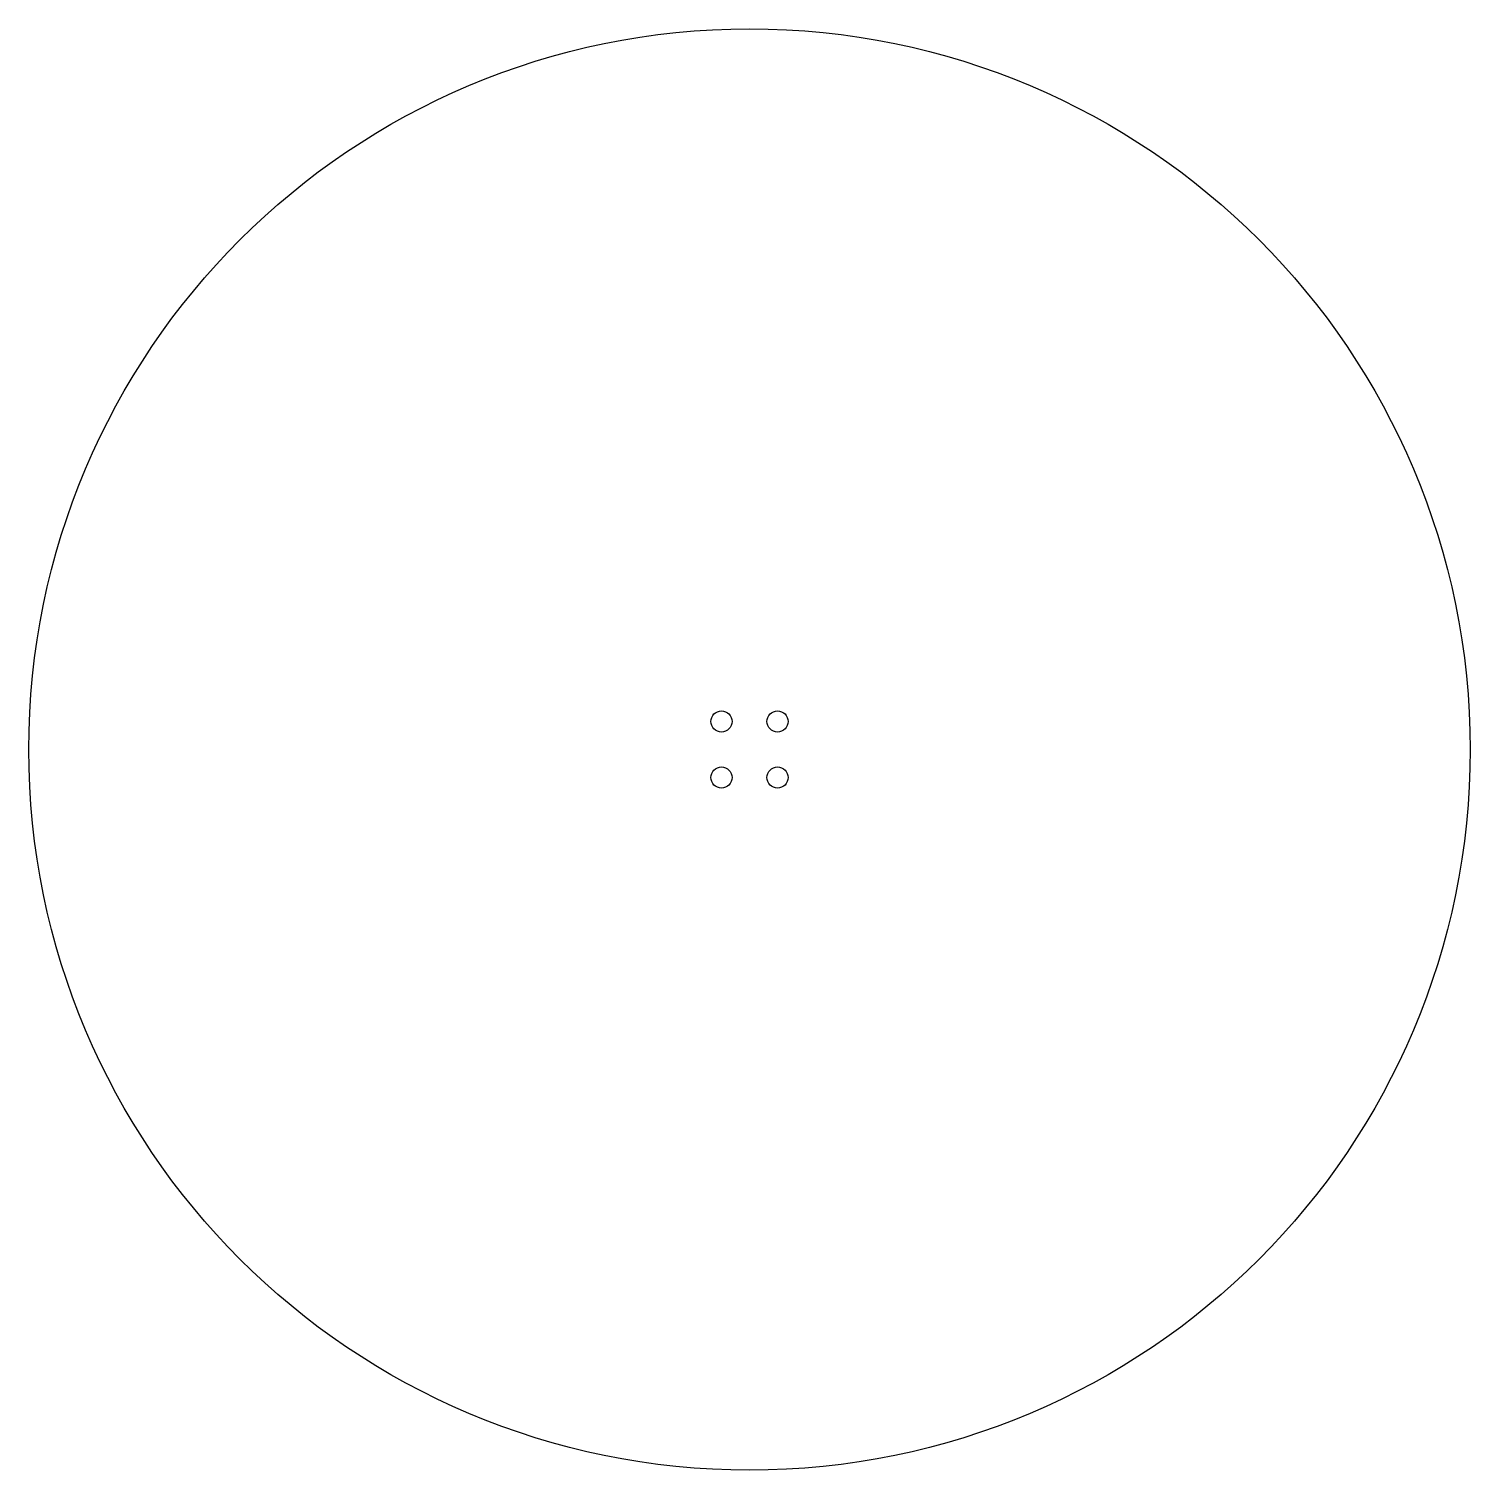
# Model space of a CAD drawing. Extents: x -109 to 109, y -109 to 109.
import ezdxf

# ---------------------------------------------------------------- set-up
doc = ezdxf.new("R2010")
doc.units = 0
doc.layers.add('MODELSKETCH_VISIBLE', color=7, linetype='CONTINUOUS')

msp = doc.modelspace()

# ---------------------------------------------------------------- linework, layer by layer
at = {"layer": 'MODELSKETCH_VISIBLE'}
for centre, radius in [((0, 0), 109), ((-4.24, 4.24), 1.6), ((4.24, 4.24), 1.6), ((-4.24, -4.24), 1.6), ((4.24, -4.24), 1.6)]:
    msp.add_circle(centre, radius, dxfattribs=at)

doc.saveas('drawing.dxf')
